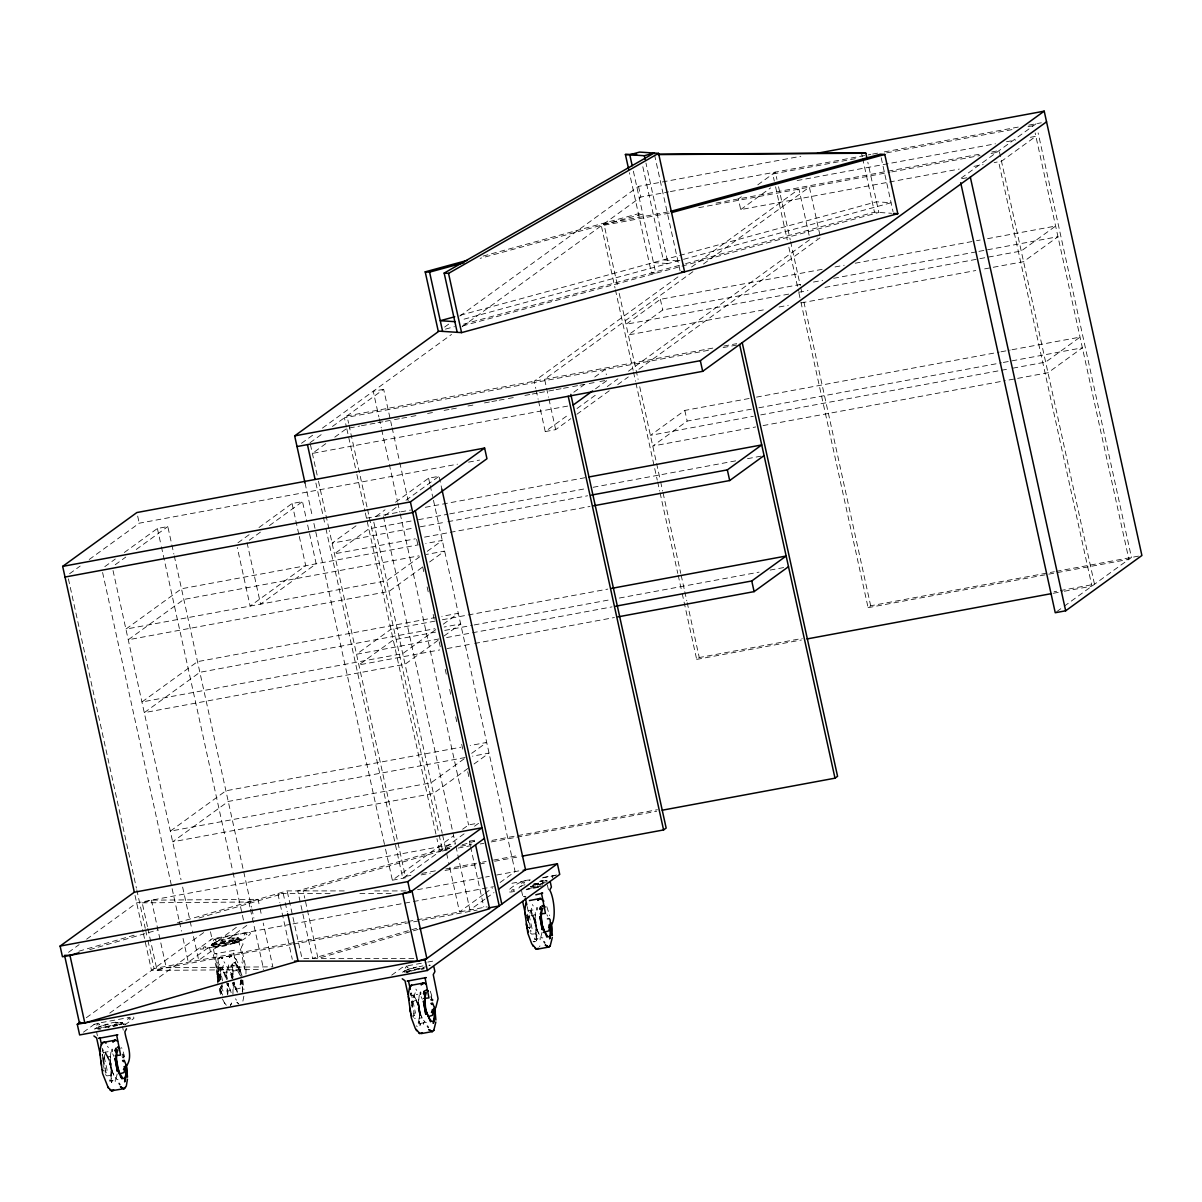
<?xml version="1.0" encoding="UTF-8"?>
<svg xmlns="http://www.w3.org/2000/svg" width="1202" height="1202" viewBox="0 0 1202 1202"><rect width="100%" height="100%" fill="white"/><g stroke="black" fill="none" stroke-linecap="round" stroke-linejoin="round"><path stroke-width="0.75" stroke-dasharray="5 3.75" d="M528.369 922.79L528.73 916.48L535.311 914.647L534.68 923.151M242.504 991.41L241.993 980.952M115.242 1081.484L115.332 1079.456M228.56 966.979L228.65 964.951M423.63 1024.299L423.72 1022.271M540.119 939.769L540.209 937.74M216.45 967.204L217.592 960.323L219.801 957.724L231.971 955.59L236.193 959.466M243.856 996.233L242.804 1001.582M111.2 1078.93L110.93 1068.202M117.18 1074.002L115.662 1079.952L109.502 1081.094C112.793 1072.079 110.449 1059.713 104.228 1052.426L103.222 1052.576L109.397 1051.434M217.832 973.35L218.133 970.269M227.298 993.408L226.998 983.582M227.689 994.4L227.433 983.672M227.749 994.324L227.989 991.304M232.407 970.585L232.692 967.49M242.263 991.635L242.549 988.54M242.714 992.552L242.368 981.072M419.573 1021.745L419.017 1023.954L419.768 1015.014M535.311 912.453C535.04 921.063 535.671 931.49 541.877 937.966L542.883 937.8M536.077 937.214L536.257 930.483M542.057 932.301L540.539 938.236L534.364 939.378C537.67 930.378 535.326 917.997 529.105 910.71L528.099 910.876L535.266 909.568M245.959 973.921L246.034 968.737L241.362 947.266L243.029 944.276L241.332 939.078C230.529 939.513 218.719 941.271 209.328 946.62L210.38 951.428L213.115 953.411L219.275 981.403M240.43 982.875C238.973 988.269 242.624 981.583 243.991 979.976M527.332 920.792L527.468 915.323M217.998 981.944L218.298 979.9L219.966 979.6L219.665 981.628M240.731 980.261L240.415 982.289L242.083 981.989L242.398 979.961M103.627 1062.283L103.853 1058.196L110.449 1056.363L109.803 1064.852M212.859 945.914C216.315 940.67 264.245 936.583 224.053 942.413C204.926 947.206 208.502 946.244 225.555 943.059L218.569 944.351L232.467 941.316L229.131 942.218M103.688 1057.745L106.858 1049.992M123.956 1024.81C118.953 1017.959 101.599 1026.117 94.237 1029.182M240.61 939.904C234.63 935.096 214.076 939.528 210.756 946.5C219.605 948.769 229.537 944.396 238.161 941.932C240.1 941.436 241.993 938.401 238.792 941.121C229.988 944.246 220.627 946.725 211.221 946.695L210.756 946.5M110.96 1052.141C109.442 1061.276 110.644 1072.635 117.015 1079.666L118.006 1079.516M110.689 1081.049L111.26 1078.855M218.073 970.345L218.629 968.166M232.632 967.58L233.263 965.281M232.933 994.279L233.158 982.44M419.333 994.956C417.815 1004.106 419.017 1015.45 425.388 1022.496L426.394 1022.331M410.047 995.722L411.099 993.047L410.167 994.324M518.858 888.053L520.045 886.67M539.563 946.74L539.938 945.914M402.52 972.208L408.334 969.263L422.969 965.852M102.846 1059.293L104.574 1058.571M411.219 1002.107L418.822 999.178C416.703 1005.037 418.236 1013.361 422.278 1017.974L414.495 1018.319M102.095 1051.344L103.267 1049.917L102.44 1050.503M223.347 965.461L220.176 973.214L220.101 981.358M415.231 992.807L412.061 1000.56L412.391 1008.523L411.61 1005.007M531.735 908.276L528.564 916.029L528.369 921.468M535.566 939.333C540.434 936.313 529.12 904.189 531.479 912.213M424.832 1021.64L424.036 1022.767L417.875 1023.909C421.181 1014.909 418.822 1002.528 412.602 995.241L411.61 995.406L417.77 994.264M122.679 1022.857L119.299 1024.75M239.183 938.326L235.307 940.415L237.455 939.573M94.883 1028.942L96.611 1027.68M199.938 947.657L200.253 949.144L202.417 949.024L234.345 943.119C239.574 943.36 258.19 930.453 246.771 932.707L210.47 940.024M211.387 944.411L213.1 943.164M391.702 975.183L402.354 967.37L406.667 966.002M403.271 971.757L404.999 970.51M218.734 958.49L219.711 957.769M69.566 573.745L80.173 566.052M89.248 559.471L139.237 523.201L457.526 464.182M104.799 566.653L115.317 559.02M124.332 552.484L157.387 528.504L167.814 526.566L171.435 543.034M115.227 564.73L125.744 557.097M136.262 549.464L167.814 526.566M444.635 327.079L450.69 322.677M459.78 316.081L638.532 186.385L800.802 156.29M301.492 443.298L313.677 434.463M322.421 428.122L451.531 334.441M462.124 326.749L640.876 197.038L668.537 191.914M310.026 442.742L323.879 432.69M332.443 426.47L383.663 389.313L391.717 425.914M325.817 443.643L312.37 453.409L567.644 406.081M334.787 437.137L346.747 428.468L359.608 426.079M237.966 542.778L251.488 532.967M259.001 527.513L292.056 503.533L302.483 501.595L306.916 521.713M260.413 532.125L246.891 541.937L260.579 604.14L316.171 563.798L307.321 523.546M269.428 525.574L302.483 501.595M741.364 196.767L738.359 198.931L740.717 209.599L887.632 182.358M757.801 184.838L775.335 172.111L776.943 179.429M740.717 209.599L770.617 187.903M677.913 276.926L534.184 381.214L535.761 388.411M691.526 267.039L798.954 189.09L809.231 235.847M692.878 271.697L544.611 379.276L546.189 386.473M703.47 264.004L809.382 187.151L820.064 235.712M822.153 269.338L660.379 299.328L625.987 324.285L789.609 293.949M356.017 525.815L332.098 543.169L412.992 528.174M376.016 516.364L385.031 509.828M395.548 502.196L428.603 478.216L439.03 476.277L441.855 489.079M800.592 284.438L662.723 309.996L628.346 334.952L764.367 309.725M384.94 515.523L396.96 506.808M405.975 500.257L439.03 476.277M573.805 392.228L584.262 384.625M594.735 377.037L605.192 369.435L606.364 374.769M595.576 388.787L607.536 380.102L596.523 382.146M538.526 401.002L545.242 431.578L569.463 414.014M577.02 408.515L598.205 393.144M607.28 386.563L617.873 378.87M628.466 371.193L810.028 239.453M545.242 431.578L555.685 429.64L570.815 418.657M576.855 414.269L610.15 390.124M617.708 384.625L628.3 376.947M638.893 369.254L820.455 237.515L816.984 238.161M419.738 556.766L386.683 580.761L125.894 629.112L181.487 588.77L418.401 544.837M427.251 551.312L442.276 540.419L425.748 543.484M422.082 567.434L389.027 591.414L128.238 639.78L183.831 599.437L418.912 555.85M429.595 561.98L444.62 551.087L426.259 554.483M1036.124 123.761L959.902 179.068L968.587 177.445M749.147 398.493L684.809 410.423L650.417 435.364L753.369 416.283M751.49 409.146L687.153 421.076L652.761 446.032L755.712 426.95M435.77 629.638L402.715 653.633L141.926 701.983L197.519 661.641L434.433 617.708M443.283 624.184L458.308 613.29L441.78 616.356M438.114 640.305L405.059 664.285L144.27 712.651L199.863 672.309L434.929 628.721M444.124 635.948L460.651 623.958L444.124 627.023M68.499 952.345L79.107 944.652M86.679 939.168L136.667 902.897L454.942 843.879M86.319 1017.733L203.664 932.587M83.449 1032.187L96.19 1022.947M109.728 1013.121L212.033 938.882L291.139 924.218M464.167 758.793L431.112 782.772L170.323 831.138L225.916 790.796L460.982 747.208M471.68 753.338L486.705 742.445L470.177 745.51M236.358 927.343L188.278 962.216L183.05 938.431M246.801 925.405L198.721 960.293L192.275 931.009M468.014 768.363L433.456 793.44L172.667 841.806L228.26 801.464L465.174 757.53M474.024 764.006L489.049 753.098L472.521 756.163M124.843 1024.945L133.858 1018.41L133.722 1017.027M218.418 958.941L219.47 958.174M230.589 956.687L231.64 955.921M385.526 849.123L392.363 880.225L453.635 835.766M462.605 829.26L468.585 824.918L477.284 823.31M682.195 593.533L696.679 659.402L699.263 657.539L802.215 638.442M464.077 833.827L402.79 878.286L325.547 526.957M474.535 826.24L479.012 822.979M800.908 302.078L868.099 607.656L870.684 605.778L1054.334 571.731M483.55 894.483L459.51 911.927L448.647 862.525M485.052 893.402L492.565 887.947M500.077 882.493L515.102 871.6L433.036 498.334M484.962 899.096L469.937 910.004L455.858 845.953M486.464 897.999L493.977 892.56M524.928 896.301L523.636 896.617L525.92 896.467M1056.738 611.653L1062.718 607.31M1064.206 606.229L1131.473 557.428L1038.137 132.911M93.966 1024.555L98.279 1023.187M520.165 886.685L521.488 885.979M520.226 886.55L522.825 885.423M119.148 1024.81C132.205 1021.64 100.337 1027.109 97.948 1029.228M406.321 972.042L423.72 967.64M407.178 972.268L408.996 971.652M97.392 1028.702L117.045 1024.074L125.474 1023.999M405.765 971.516L425.418 966.889M523.636 885.138L524.973 884.732M231.851 941.482L238.522 938.882L238.552 940.355M542.357 883.665L530.322 886.61L533.928 885.874M113.018 1026.643L117.48 1025.366M147.44 926.577L142.212 902.852L151.422 900.163L258.009 899.306L259.617 906.608M142.212 902.852L248.799 901.996L258.009 899.306M147.831 928.41L157.071 970.39L166.267 967.7L272.854 966.844L263.223 923.031M78.896 951.203L136.247 934.585M177.475 922.655L287.143 890.892L346.792 890.907M89.669 949.64L157.778 929.927M199.006 917.982L283.251 893.582L284.859 900.884M451.501 846.373L297.78 890.892L312.625 958.43L418.086 927.899M449.743 848.447L303.174 890.892L304.782 898.194M462.259 844.826L474.76 841.205L469.366 841.205L470.177 844.856M418.116 929.447L318.019 958.43L305.188 900.028M483.039 256.086L638.427 213.716L642.8 214.001L480.184 258.34M460.186 315.285L876.513 201.786L891.088 202.747L462.079 319.702M445.461 329.123L454.506 326.659M463.536 324.194L683.833 264.139M685.636 263.644L874.485 212.168L891.614 213.295M462.485 325.952L878.857 212.453L867.814 162.18M537.519 885.033L540.84 884.131M424.351 968.662L421.406 969.458M411.114 971.006L415.937 969.774M538.496 887.331L526.13 889.765M105.07 1027.56L117.24 1025.156M530.863 887.001L540.705 885.003M538.195 886.776L526.777 889.089M532.441 885.243L544.055 883.23M108 1027.8L109.051 1027.59M533.718 883.876L548.007 881.772M533.778 884.311L542.898 882.779M418.491 969.203L425.613 967.971M670.385 191.569L870.834 154.397M872.667 154.066L878.181 153.045M884.281 151.903L1019.596 126.826M1028.777 125.113L1041.338 122.784M855.403 158.664L772.751 173.989L774.313 181.096M886.625 152.864L1015.179 129.035M1028.026 126.646L1033.54 125.624M797.136 180.555L995.481 143.789M1006.495 141.746L1015.69 140.033M1030.369 137.313L1035.884 136.292L1001.491 161.248L994.159 162.601M668.252 211.928L603.915 223.857L617.588 286.076M716.046 203.078L980.787 153.976M991.8 151.948L999.147 150.581L1094.496 584.247L1054.064 591.745M669.349 213.13L601.331 225.736L615.018 287.954M698.768 207.676L889.946 172.217M891.794 171.886L980.036 155.524M991.064 153.465L996.578 152.444M889.465 182.013L959.256 169.076M973.951 166.357L983.131 164.644M835.014 266.949L844.21 265.251M855.238 263.208L974.732 241.046M976.565 240.7L980.246 240.024M987.608 238.657L1055.626 226.051L1021.234 250.993L822.694 287.819M813.469 282.049L822.664 280.336M833.692 278.293L977.076 251.714M978.924 251.368L1057.97 236.704L1023.578 261.66L983.131 269.158M798.789 292.236L807.984 290.538M779.076 306.991L788.272 305.293M801.148 302.904L975.784 270.525M383.663 389.313L373.236 391.251L378.87 416.869M712.816 348.099L346.987 415.922L348.595 423.239M723.844 346.041L736.706 343.667M708.399 350.308L344.403 417.8L346.416 426.95M723.108 347.573L737.803 344.854M361.441 425.733L376.136 423.014M377.969 422.668L383.483 421.647M385.316 421.316L392.663 419.949M394.511 419.603L400.011 418.581M401.844 418.251L409.191 416.884M411.039 416.538L416.538 415.516M427.566 413.473L433.066 412.451M444.094 410.408L449.593 409.386M451.441 409.056L456.94 408.034M467.969 405.991L473.468 404.969M484.496 402.925L490.01 401.904M491.843 401.558L497.358 400.536M499.191 400.191L506.538 398.839M508.371 398.493L513.885 397.471M524.898 395.428L530.413 394.406M532.246 394.061L537.76 393.039M539.593 392.708L546.94 391.341M548.773 390.996L554.287 389.974M556.12 389.643L561.635 388.622M563.468 388.276L570.815 386.909M572.648 386.578L578.162 385.557M579.995 385.211L587.342 383.844M589.175 383.513L594.689 382.491M756.494 397.126L999.162 352.126M1000.996 351.795L1010.191 350.082M1012.024 349.737L1080.042 337.131L1045.65 362.087L1010.732 368.563M758.838 407.794L1001.506 362.794M1003.339 362.448L1082.386 347.799L1047.994 372.74L1003.88 380.929M468.555 462.139L479.598 460.081M760.716 414.915L999.703 370.607M1001.536 370.261L1008.884 368.894M763.06 425.583L1002.047 381.274M366.49 518.212L410.603 510.039M425.313 507.304L585.254 477.66M411.114 521.037L368.834 528.88L334.441 553.837L415.336 538.827M418.461 519.685L447.88 514.231M449.713 513.885L585.75 488.658M593.112 487.291L736.495 460.712M747.524 458.668L764.066 455.588M420.339 526.807L446.077 522.029M447.91 521.698L587.628 495.78M424.531 537.129L448.421 532.696M450.254 532.351L589.972 506.448M435.034 621.118L390.905 629.307L356.528 654.249L439.256 638.908M442.381 619.751L607.836 589.085M435.545 632.132L393.249 639.96L358.872 664.916L439.752 649.921M444.725 630.419L472.311 625.31M474.144 624.965L610.18 599.738M619.376 598.04L759.078 572.137M770.106 570.094L786.664 567.013M446.603 637.556L612.058 606.875M447.114 648.554L472.852 643.776M474.685 643.446L614.402 617.528M1056.167 571.386L1140.157 555.82M868.099 607.656L1128.888 559.306L1035.147 132.941M696.679 659.402L801.464 639.975M1053.313 593.277L1062.508 591.579M1064.356 591.234L1091.927 586.125L998.592 161.594M469.666 841.145L477.014 839.777M449.698 848.236L442.336 849.604L439.121 834.954M460.727 846.193L471.755 844.15M491.979 840.393L657.419 809.712M447.114 850.099L439.752 851.467L436.942 838.665M458.142 848.056L471.004 845.667M480.199 843.969L483.88 843.293M491.227 841.926L515.132 837.493M516.965 837.148L656.683 811.245M410.889 875.402L405.375 876.423L329.333 530.578M421.902 873.358L436.596 870.624M445.777 868.926L480.665 862.45M482.513 862.119L486.179 861.428M493.526 860.076L519.234 855.313M392.363 880.225L408.304 877.265M421.151 874.891L430.346 873.178M445.04 870.458L487.276 862.63M494.623 861.263L520.331 856.5M417.575 889.675L483.805 877.4M485.653 877.054L489.334 876.378M496.681 875.011L523.787 869.978M292.972 923.872L493.511 886.7M511.917 883.29L530.307 879.879M543.184 877.49L557.908 874.755M529.782 880.225C521.788 878.301 494.833 897.218 517.341 890.637M542.463 877.881L555.159 875.522M528.219 888.624L542.718 885.934M406.141 921.829L154.096 968.557L147.651 939.288M407.974 921.483L415.336 920.116M417.184 919.785L487.095 906.819M291.335 944.502L151.512 970.435L143.474 933.834M293.168 944.171L477.149 910.049M530.052 931.295L531.239 931.069L530.337 930.393M101.269 1022.617L130.282 1017.238M407.839 965.762L425.974 962.396M427.777 962.066L435.034 960.729M105.19 1072.995L106.362 1072.785L104.995 1071.252M539.473 881.321L546.97 880.72M553.085 876.799L552.229 876.814L552.484 878.001M236.764 941.797C231.069 943.976 236.043 938.882 237.275 941.827M409.236 971.862L405.885 972.163M98.925 1029.258L100.863 1029.032M237.155 941.722L222.475 944.186L213.13 947.807L220.507 981.163L220.357 973.665L226.938 971.832L226.021 977.902M157.071 970.39L261.781 969.548M374.739 890.922L406.426 890.922M330.039 893.597L277.857 893.582L279.856 902.717M359.864 893.612L391.536 893.612M413.819 958.46L302.002 958.43L287.143 890.892M533.853 941.947L535.356 941.436L533.087 941.406M429.009 965.206L430.271 965.221M677.883 260.879L663.294 259.917L642.409 164.884M653.482 262.592L668.057 263.554L645.955 163.036M542.132 884.221L542.327 885.378M237.034 941.782L239.003 942.143L244.802 968.647L241.903 962.021M429.069 965.236L429.85 965.296M404.909 972.163L404.548 972.208M413.142 1015.66L414.735 1015.6L413.383 1014.067M416.328 1025.862L417.229 1026.493M413.668 994.835L417.56 1003.024M236.463 964.936L237.771 966.814M105.37 1052.081L107.985 1056.738M529.451 916.856L527.723 917.577L527.483 922.851M412.962 1001.386L412.241 1001.011L411.985 1008.703M221.078 974.041L219.335 974.762L219.095 980.036M413.233 1012.955L414.359 1014.007L411.369 1000.41M221.348 985.61L222.475 986.662L218.373 967.971L218.929 981.583M104.859 1070.141L105.986 1071.192L102.245 1054.199M528.73 927.568L529.721 928.65M224.188 1002.423L226.307 1005.218M224.849 1003.49L222.355 998.847M530.262 932.857L531.675 934.149L538.766 933.443L535.13 925.63M105.385 1074.573L106.798 1075.865L113.889 1075.144L110.253 1067.346M237.801 970.946L239.964 975.213M528.835 927.163L529.721 928.425M223.181 969.443L221.784 967.49L224.474 972.223M532.381 904.55L533.207 905.917M415.877 989.081L416.718 990.448M223.993 961.735L224.834 963.102M235.562 998.787L236.388 1000.169M107.504 1046.266L108.345 1047.633M235.547 958.4L238.402 963.869L241.993 975.678M220.312 986.947C222.175 989.847 223.136 987.894 221.048 985.595M413.022 1015.945L413.758 1017.388M546.91 914.707L547.646 916.164M430.421 999.238L431.157 1000.695M122.048 1056.423L122.784 1057.88M421.121 996.668L422.323 999.223M239.063 969.563L237.275 965.446C229.642 955.65 242.804 971.081 241.196 975.258M237.695 966.754L241.256 976.895M237.305 991.44L234.09 982.094M237.29 992.506L233.714 982.319M231.145 992.582L227.929 983.236M221.333 992.326L222.701 995.136M112.748 1053.838L113.95 1056.408M238.717 968.511L241.151 976.685M221.679 993.378L219.996 988.284M121.552 1047.588L121.913 1048.399M546.79 906.684L549.705 915.699M430.286 991.214L433.201 1000.229M220.447 986.737L223.287 991.334L230.393 990.613L226.757 982.815M532.787 914.992L534.995 922.4M431.082 996.082L432.359 999.794M430.872 996.879L432.134 1000.349M416.283 999.523L418.566 1006.93M233.023 976.715L230.003 971.276L237.079 970.555L233.158 950.466L234.33 950.256L215.248 953.787L216.555 953.486L222.565 980.862M234.781 986.241L235.983 989.712M224.398 972.178L225.675 975.678M220.146 988.885L221.408 992.371M221.198 993.168L219.185 986.632M123.13 1054.5L123.986 1056.979M122.499 1054.049L123.686 1057.505M107.91 1056.708L110.178 1064.116M431.398 998.081L432.269 1000.95M220.657 994.475L219.065 989.006M123.235 1051.96L124.828 1057.414M123.025 1055.266L123.896 1058.136M529.03 927.088L529.421 928.41M232.467 978.668L228.034 967.565L226.893 966.754L219.726 968.061L223.076 970.465L226.307 979.81M227.524 979.209L226.412 974.867L226.727 976.144M225.6 975.648L226.682 979.585M104.153 1068.803L103.597 1065.889M521.518 890.622L523.065 897.639M527.332 916.961L528.504 922.234M96.641 1032.338L97.422 1035.839M102.846 1060.434L104.018 1065.693M881.201 157.762L893.041 211.642M861.458 152.924L862.255 156.515M862.645 158.303L874.485 212.168M778.55 186.746L790.225 239.814M790.615 241.647L800.277 285.565M800.682 287.398L802.29 294.715M803.898 302.033L870.684 605.778M775.575 186.791L787.235 239.859M788.843 247.176L798.504 291.094M798.909 292.927L800.517 300.245M654.564 154.878L680.227 271.532M638.532 186.385L640.876 197.038M633.379 171.165L655.826 273.26L651.454 272.959L629.412 172.697M660.379 299.328L662.723 309.996M684.809 410.423L687.153 421.076M619.21 293.393L638.112 379.396M639.719 386.713L656.217 461.748M656.623 463.566L660.244 480.049M660.649 481.867L662.648 491.017M663.053 492.85L680.753 573.369M681.158 575.187L684.374 589.836M684.779 591.669L686.793 600.805M687.198 602.638L699.263 657.539M615.424 289.787L633.123 370.291M633.514 372.124L635.527 381.274M635.933 383.107L657.254 480.079M657.659 481.912L659.673 491.062M660.078 492.895L677.778 573.399M678.183 575.232L681.804 591.7M546.579 388.276L548.563 397.261M548.953 399.064L555.685 429.64M536.152 390.214L538.135 399.199M547.391 884.957L548.548 890.261M527.197 906.578L532.08 928.785M527.498 914.181L530.863 929.477M428.603 478.216L429.805 483.7M430.211 485.533L432.63 496.501M392.122 427.732L399.365 460.682M399.755 462.5L408.214 500.933M416.658 539.352L417.86 544.852M422.698 566.803L423.9 572.287M427.116 586.937L428.333 592.421M433.156 614.387L434.358 619.871M439.181 641.823L440.398 647.322M445.221 669.274L446.423 674.773M449.653 689.407L450.855 694.891M455.678 716.858L456.895 722.342M461.718 744.293L462.92 749.793M467.758 771.744L468.96 777.243M379.276 418.687L381.289 427.837M381.68 429.67L388.922 462.605M389.328 464.438L397.381 501.039M397.772 502.872L399.785 512.022M400.191 513.84L468.585 824.918M470.568 846.674L483.82 906.924M383.438 516.62L455.453 844.135M373.822 522.209L442.201 833.256M442.606 835.089L446.227 851.557M446.633 853.375L448.241 860.707M349.001 425.072L367.106 507.424M367.511 509.242L438.715 833.121M346.822 428.783L356.483 472.687M356.889 474.52L364.927 511.12M365.333 512.953L436.536 836.832M310.416 444.53L318.064 479.343M318.47 481.176L328.927 528.745M315.886 483.039L325.141 525.139M305.053 483.144L312.295 516.094M313.902 523.411L385.121 847.29M411.069 992.822L415.576 1013.316M292.056 503.533L298.892 534.635M299.298 536.468L305.729 565.736L250.136 606.078L237.275 547.526M285.25 902.717L287.263 911.837M280.261 904.535L292.296 959.301M260.008 908.427L261.615 915.729M171.841 544.867L173.854 554.017M174.26 555.835L251.488 907.149M251.894 908.967L253.907 918.118M248.799 901.996L250.016 907.48M250.407 909.298L263.659 969.533M157.387 528.504L161.008 544.972M161.414 546.79L232.617 870.654M233.008 872.487L243.871 921.889M137.674 516.094L139.237 523.201M210.47 931.775L212.033 938.882M113.033 570.559L181.021 879.789M182.629 887.106L191.869 929.176M102.591 572.498L179.038 920.146M179.429 921.964L181.442 931.114M151.422 900.163L166.267 967.7M68.409 578.838L136.397 888.053M136.788 889.886L145.247 928.305M145.637 930.138L147.26 937.455M135.015 895.415L143.068 932.016M122.514 1026.658L123.28 1030.204M102.32 1048.294L107.203 1070.501M418.506 1006.93L419.258 1011.047M110.118 1064.116L110.869 1068.217M217.817 983.341L216.39 969.233M242.849 980.081L243.916 989.787M241.767 979.87L242.473 985.64M218.629 982.019L217.787 972.944C222.205 950.827 214.948 977.587 218.013 980.817M241.001 979.66L240.595 987.984L233.458 990.072L234.36 983.987M102.305 1054.785L102.711 1059.142M419.318 1011.017L419.814 1018.71M232.963 978.218L232.467 970.525M228.56 985.58L228.365 983.747L228.861 988.179M217.998 976.91L218.388 980.937M232.978 974.627L233.098 968.496L234.405 965.326L228.23 966.483L226.938 969.638L226.817 975.769M217.893 973.289L217.953 976.956M111.32 1072.244L111.44 1075.895M112.056 1080.673L111.606 1082.506L112.056 1080.673M232.302 963.914L231.67 966.348L232.302 963.914M420.445 1023.488L419.979 1025.336L420.445 1023.488M536.933 938.957L536.468 940.805L536.933 938.957M231.565 1003.099L230.529 1005.338L231.565 1003.099M230.078 956.386L229.297 957.528L231.971 955.59L230.078 956.386M96.836 1025.366C96.941 1022.301 103.192 1024.795 96.836 1025.366M127.667 1019.657C127.983 1016.607 133.858 1019.056 127.667 1019.657M203.168 948.213C203.484 945.163 209.388 947.627 203.168 948.213M213.34 940.835C213.445 937.77 219.681 940.264 213.34 940.835M244.156 935.126C244.261 932.061 250.497 934.555 244.156 935.126M405.224 968.181C405.314 965.161 411.55 967.565 405.375 968.106M511.556 891.028C511.872 887.993 517.762 890.442 511.556 891.028M521.713 883.665C521.818 880.6 528.069 883.094 521.713 883.665M233.864 962.937L235.036 962.742L233.864 962.937M218.103 941.421L215.263 942.323L218.103 941.421M101.599 1025.952L98.759 1026.854L101.599 1025.952M409.987 968.767L407.147 969.668L409.987 968.767M225.014 939.679L221.423 940.52L225.014 939.679M108.511 1024.209L104.92 1025.051L108.511 1024.209M416.899 967.024L413.308 967.865L416.899 967.024M543.304 880.841L540.374 881.201L543.304 880.841M234.916 938.026L232.001 938.386L234.916 938.026M118.427 1022.541L115.497 1022.917L118.427 1022.541M547.015 880.811L545.558 880.705L547.015 880.811M238.642 937.996L237.185 937.891L238.642 937.996M122.138 1022.511L120.681 1022.421L122.138 1022.511M221.033 957.769L222.505 958.64L221.033 957.769M238.747 1003.91L236.989 1002.288L238.747 1003.91M535.912 922.024L534.785 917.697L537.234 930.994L535.912 922.024M419.408 1006.555L418.296 1002.213L420.745 1015.525L419.408 1006.555M233.669 985.76L232.857 982.695L233.984 987.022L233.669 985.76M111.035 1063.725L109.908 1059.398L112.357 1072.695L111.035 1063.725M232.031 978.158L231.535 973.725L232.031 978.158"/><path stroke-width="1.5" d="M112.071 1051.495L112.162 1049.466M420.445 994.324L420.535 992.296M536.948 909.794L537.039 907.765M433.291 1011.378L432.48 1015.329L428.618 1016.501M99.946 1051.735L101.073 1044.929L102.846 1042.51L115.482 1040.106L117.586 1041.202M127.442 1079.216L126.3 1086.097L124.182 1088.666L111.516 1090.755L107.699 1086.954M408.334 994.55L409.446 987.759L411.219 985.324L423.855 982.936L425.959 984.017M435.83 1022.031L433.712 1030.64M524.823 910.019L525.965 903.138M552.319 937.5L550.125 946.169M116.203 1052.02L116.459 1062.748M126.06 1073.07L125.263 1078.269M424.576 994.835L425.658 1009.665L430.496 1021.76M434.147 1018.98L434.328 1012.279M540.78 913.415L541.576 908.201M432.314 1010.221L431.473 1012.505L433.005 1012.069L435.89 1007.321L438.054 998.637L433.246 974.612L434.914 971.622L433.862 966.814M550.892 934.224C546.97 947.627 554.032 928.184 550.756 923.887M116.143 1052.096L116.699 1049.902M424.531 994.925L425.087 992.717M433.652 1021.084L434.207 1018.89M550.14 936.553L550.381 923.782M434.117 1020.874C430.857 1030.039 437.828 1011.077 434.253 1008.418M548.593 927.178C557.142 924.398 554.528 898.33 549.75 890.096L551.402 887.091L550.351 882.298M126.541 1028.807L124.873 1031.797C126.345 1042.9 134.594 1057.7 125.068 1067.646L123.445 1069.464M117.901 1049.857C114.611 1058.872 116.955 1071.237 123.175 1078.525L124.167 1078.374M426.289 992.687C422.984 1001.687 425.328 1014.067 431.548 1021.354L432.555 1021.189M542.778 908.156C539.473 917.156 541.832 929.537 548.052 936.824L549.044 936.658M113.814 1090.034L112.748 1090.815M538.691 948.318L536.107 948.964M134.218 891.764L62.669 566.382L136.893 512.533L484.616 448.061L486.96 458.728L412.737 512.578L65.028 577.05M305.053 483.144L294.67 435.89L438.58 331.467M62.669 566.382L410.393 501.91L484.616 448.061M573.159 405.059L592.586 390.95M294.67 435.89L700.33 360.675L1044.207 111.155L1141.9 555.489L1065.678 610.796L1055.251 612.735L960.698 182.719M297.014 446.558L702.689 371.328L1046.551 121.823M60.1 946.079L134.323 892.23L482.032 827.757L407.824 881.607L60.1 946.079L62.444 956.747L410.167 892.275L484.376 838.425M591.309 495.104L727.345 469.877L761.722 444.935L588.92 476.969M593.653 505.772L729.689 480.545L764.066 455.588M524.282 869.887L557.397 863.757L559.741 874.41L427.356 970.48L79.632 1034.952L77.289 1024.284L80.309 1022.106M102.155 1043.066L103.222 1042.284M101.915 1043.471L102.966 1042.705M114.085 1041.217L115.137 1040.451M615.725 606.184L751.761 580.972L786.153 556.015L611.517 588.394M618.068 616.851L754.105 591.624L788.497 566.683M112.252 1090.499L113.319 1089.733M124.422 1088.246L125.489 1087.479M498.484 889.285L525.529 869.662L441.855 489.079M77.289 1024.284L425.012 959.812L557.397 863.757M410.528 985.88L411.685 985.069L410.303 986.286M422.473 984.032L423.525 983.266M538.962 899.502L540.014 898.735M522.164 856.155L663.579 829.936L666.163 828.058L570.815 394.391M419.618 1033.495L422.413 1032.683M433.862 1030.294L432.224 1031.586L421.121 1033.63M550.351 945.764L548.713 947.071L537.625 949.099M662.197 810.223L834.999 778.175L837.569 776.312L742.22 342.645M457.196 332.338L444.169 273.094L654.173 153.045L644.347 155.719L625.401 154.472L628.616 169.061M444.169 273.094L448.541 273.38L658.546 153.345L684.599 271.832L681.684 271.637M287.669 913.67L298.096 961.119L84.801 1022.902L79.407 1022.887L64.562 955.35L69.956 955.35L78.911 952.765M419.904 928.936L489.62 908.742L475.571 844.856M417.575 961.149L426.86 958.46L412.016 890.922L402.73 893.612L417.575 961.149L294.505 961.119M543.469 932.421L548.983 930.814L549.675 924.744M120.245 1073.671L124.106 1072.515L124.798 1066.459M670.806 211.312L880.405 154.172L884.777 154.457L897.804 213.701L461.568 332.623L438.234 331.091L425.207 271.847L466.767 260.518M425.207 271.847L429.58 272.133L463.912 262.772M671.572 212.589L884.777 154.457M454.747 316.772L440.263 320.709L454.837 321.67M535.807 894.814L542.703 893.071L541.531 893.296L545.468 913.385L540.149 913.911M817.405 153.21L1044.207 111.155M806.978 638.953L1051.48 593.623M488.192 908.006L499.236 905.962L410.393 501.91M547.436 918.884L549.089 918.568L550.095 919.65L550.471 924.804L548.803 925.119M123.926 1066.82L125.594 1066.52L125.894 1064.476L124.212 1060.284L122.559 1060.585L123.551 1061.667M432.299 1009.65L433.967 1009.334L434.283 1007.306L432.6 1003.099L430.932 1003.415L431.924 1004.496M423.66 998.441L428.964 997.915L425.042 977.812L426.214 977.602L407.132 981.132L408.44 980.832L410.318 989.396M115.272 1055.626L120.591 1055.086L116.654 1034.997L117.841 1034.787L98.759 1038.318L100.051 1038.017L101.569 1044.869M625.401 154.472L636.639 154.397M657.254 154.262L861.458 152.924L865.831 153.21L867.018 158.589M657.885 154.577L865.831 153.21M658.546 153.345L639.599 152.083L629.773 154.757L632.192 165.726M893.432 213.415L897.804 213.701M529.421 900.583L540.359 898.405L543.86 901.154M104.334 1042.179L106.016 1043.171M119.193 1047.828L118.247 1047.227L119.884 1048.234M535.04 948.183L536.392 949.054L531.765 943.87L527.828 933.308L524.778 912.048M418.536 1032.698L419.889 1033.585L415.276 1028.386L411.339 1017.839L408.274 996.578M402.264 978.774L404.999 980.757L409.236 1000.004M93.891 1035.959L96.611 1037.942L100.472 1055.431M546.91 937.154L542.087 925.134M122.033 1078.87L120.711 1076.977M544.761 906.518L543.124 905.512L544.987 907.24M428.258 991.049L426.92 990.087L425.298 990.628L427.491 990.598M102.185 1069.585L103.177 1070.666M108.36 1088.02L102.576 1073.536L99.901 1053.763M532.576 945.253L533.192 946.229M416.072 1029.768L416.703 1030.76M543.935 941.602L544.776 942.984M427.446 1026.132L428.288 1027.515M119.058 1083.318L119.899 1084.685M118.232 1070.757L120.801 1077.037M119.494 1074.242L116.083 1058.707M527.573 929.447L528.294 932.256M425.658 1009.665L426.68 1013.587M411.069 1013.977L411.805 1016.787M970.33 177.13L1065.678 610.796M739.651 344.508L834.999 778.175M727.345 469.877L729.689 480.545M751.761 580.972L754.105 591.624M700.33 360.675L702.689 371.328M644.347 155.719L645.158 159.385M568.23 396.269L663.579 829.936M448.541 273.38L461.568 332.623M429.58 272.133L442.606 331.376M525.304 898.014L526.822 904.866M522.645 901.485L525.725 915.473M526.371 924.759L527.062 927.884M415.321 510.7L501.805 904.084M407.824 881.607L410.167 892.275M425.012 959.812L427.356 970.48M307.442 444.62L315.089 479.388M409.882 1009.289L410.573 1012.4M69.956 955.35L84.801 1022.902M542.162 925.134L540.84 913.34M526.401 923.647L527.212 928.049M409.897 1008.162L410.438 1011.107M551.222 922.911L552.379 935.487M434.733 1007.426L435.89 1020.017M126.36 1064.611L127.502 1077.187M540.9 917.036L541.336 921.048M434.027 1009.635L434.268 1012.324M125.879 1065.603C128.764 1070.171 121.838 1094.421 126.105 1073.476L125.94 1069.464M125.654 1066.82L125.894 1069.51M101.043 1061.035L101.524 1065.348M125.729 1067.571L125.985 1070.171M525.8 915.413L525.875 918.027M115.798 1048.444L115.182 1050.879L115.798 1048.444M424.186 991.259L423.555 993.693L424.186 991.259M540.675 906.729L540.059 909.163L540.675 906.729M113.589 1040.917L112.808 1042.059L115.482 1040.106L113.589 1040.917M421.962 983.732L421.181 984.874L423.855 982.936L421.962 983.732M538.466 899.201L537.685 900.343L540.359 898.405L538.466 899.201M117.375 1047.468L118.547 1047.273L117.375 1047.468M542.252 905.752L543.424 905.557L542.252 905.752M548.713 947.071L545.377 945.103L548.713 947.071M432.224 1031.586L428.874 1029.633L432.224 1031.586M123.851 1088.772L120.501 1086.818L123.851 1088.772M111.516 1090.755L110.163 1089.883L111.516 1090.755M542.042 928.575L539.923 916.54L542.357 929.837L542.042 928.575M425.553 1013.106L423.42 1001.071L425.869 1014.368L425.553 1013.106M117.165 1070.276L115.046 1058.256L117.48 1071.553L117.165 1070.276"/></g></svg>
